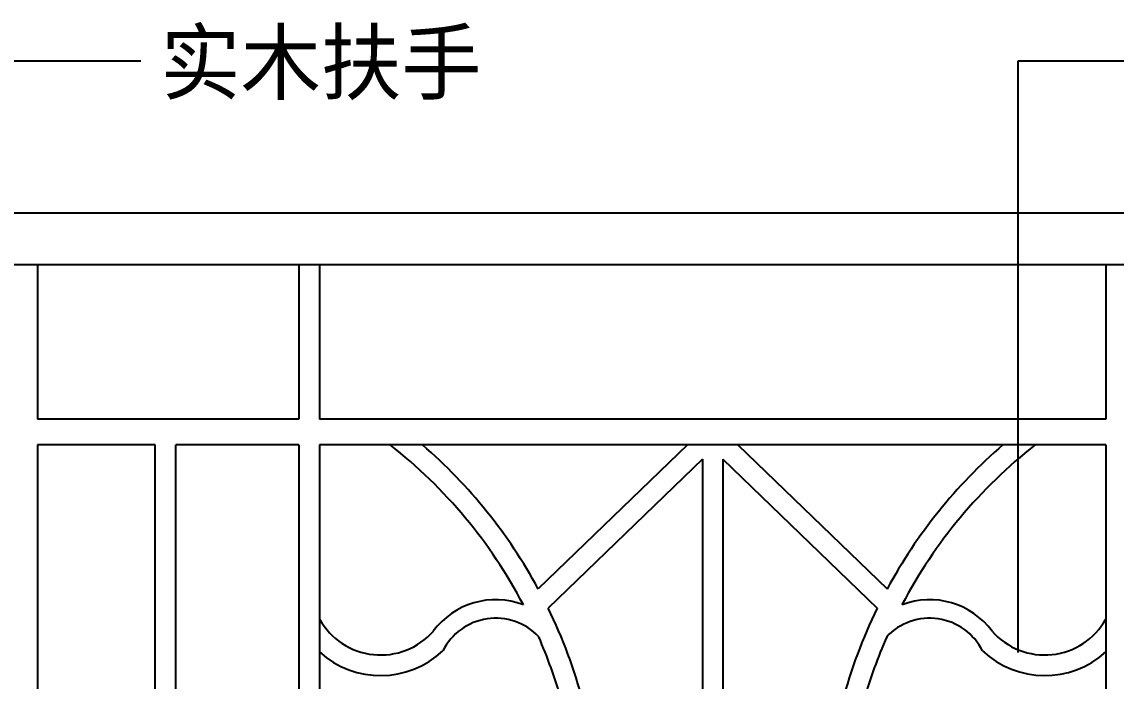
# Model space of a CAD drawing. Header units: metres. Extents: x 215 to 5262, y 2138 to 3422.
# Drawn here: x 1570 to 2634, y 2782 to 3422 of the extents above; entities that cross this region are included whole.
import ezdxf

# ---------------------------------------------------------------- set-up
doc = ezdxf.new("R2010")
doc.units = ezdxf.units.M
for name, color, linetype in [('4', 4, 'Continuous'), ('7', 7, 'Continuous'), ('DIM', 3, 'Continuous'), ('TEXT', 3, 'Continuous')]:
    doc.layers.add(name, color=color, linetype=linetype)
doc.dimstyles.get("Standard").update_dxf_attribs({"dimtxt": 2.5, "dimasz": 2.5, "dimexe": 1.25, "dimexo": 0.625, "dimtad": 1, "dimcen": 2.5, "dimazin": 3, "dimtfac": 1, "dimtmove": 0, "dimatfit": 3})

msp = doc.modelspace()

# ---------------------------------------------------------------- linework, layer by layer
at = {"layer": '4'}
for p, q in [((5261.88, 3236.16), (391.82, 3236.16)), ((5261.88, 3186.16), (393.23, 3186.16)), ((1585.66, 3186.16), (1585.66, 3036.16)), ((1839.62, 3186.16), (1839.62, 3036.16)), ((1859.62, 3186.16), (1859.62, 3036.16)), ((2623.53, 3186.16), (2623.53, 3036.16)), ((1839.62, 3036.16), (1585.66, 3036.16)), ((2623.53, 3036.16), (1859.62, 3036.16)), ((1585.66, 3011.16), (1585.66, 2461.16)), ((1699.86, 3011.16), (1585.66, 3011.16)), ((1699.86, 2461.16), (1699.86, 3011.16)), ((1839.62, 3011.16), (1719.86, 3011.16)), ((1719.86, 2461.16), (1719.86, 3011.16)), ((1839.62, 3011.16), (1839.62, 2461.16)), ((2623.53, 3011.16), (1859.62, 3011.16)), ((1859.62, 3011.16), (1859.62, 2461.16)), ((2623.53, 3011.16), (2623.53, 2461.16))]:
    msp.add_line(p, q, dxfattribs=at)
at = {"layer": '7'}
for p, q in [((2217.18, 3011.16), (2072.11, 2871.1)), ((2265.97, 3011.16), (2411.05, 2871.1)), ((2231.58, 2997.26), (2081.67, 2852.54)), ((2231.58, 2997.26), (2231.58, 2690.5)), ((2251.58, 2997.26), (2401.48, 2852.54)), ((2251.58, 2997.26), (2251.58, 2690.5))]:
    msp.add_line(p, q, dxfattribs=at)
for centre, radius, start, end in [((1631.15, 2632.13), 481.55, 27.66, 51.91), ((1631.15, 2632.13), 501.55, 28.45, 49.09), ((2852, 2632.13), 501.55, 130.91, 151.55), ((2852, 2632.13), 481.55, 128.09, 152.34), ((2030.76, 2785.17), 75.49, 69.14, 143.57), ((2452.39, 2785.17), 75.49, 36.43, 110.86), ((1631.15, 2632.13), 501.55, 3.83, 26.07), ((2852, 2632.13), 501.55, 153.93, 176.17), ((1918.97, 2874.93), 68, 209.21, 318.86), ((2030.76, 2785.17), 57.49, 43.4, 153.36), ((2452.39, 2785.17), 57.49, 26.64, 136.6), ((2564.18, 2874.93), 68, 221.14, 330.79), ((1631.15, 2632.13), 481.55, 15.8, 23.57), ((2852, 2632.13), 481.55, 156.43, 164.2), ((1918.97, 2874.93), 88, 227.59, 313.35), ((2564.18, 2874.93), 88, 226.65, 312.41)]:
    msp.add_arc(centre, radius, start, end, dxfattribs=at)

# ---------------------------------------------------------------- texts
at = {"layer": 'TEXT'}
msp.add_text('实木扶手', height=60, dxfattribs=at).set_placement((1704.93, 3352.9))

# ---------------------------------------------------------------- leaders
at = {"layer": 'DIM'}
for points in [[(1514.62, 3208.86), (1514.62, 3384.44), (1685.99, 3384.44)], [(2538.45, 2809.39), (2538.45, 3384.44), (2709.82, 3384.44)]]:
    msp.add_leader(points, dimstyle='Standard', dxfattribs=at)

doc.saveas('drawing.dxf')
